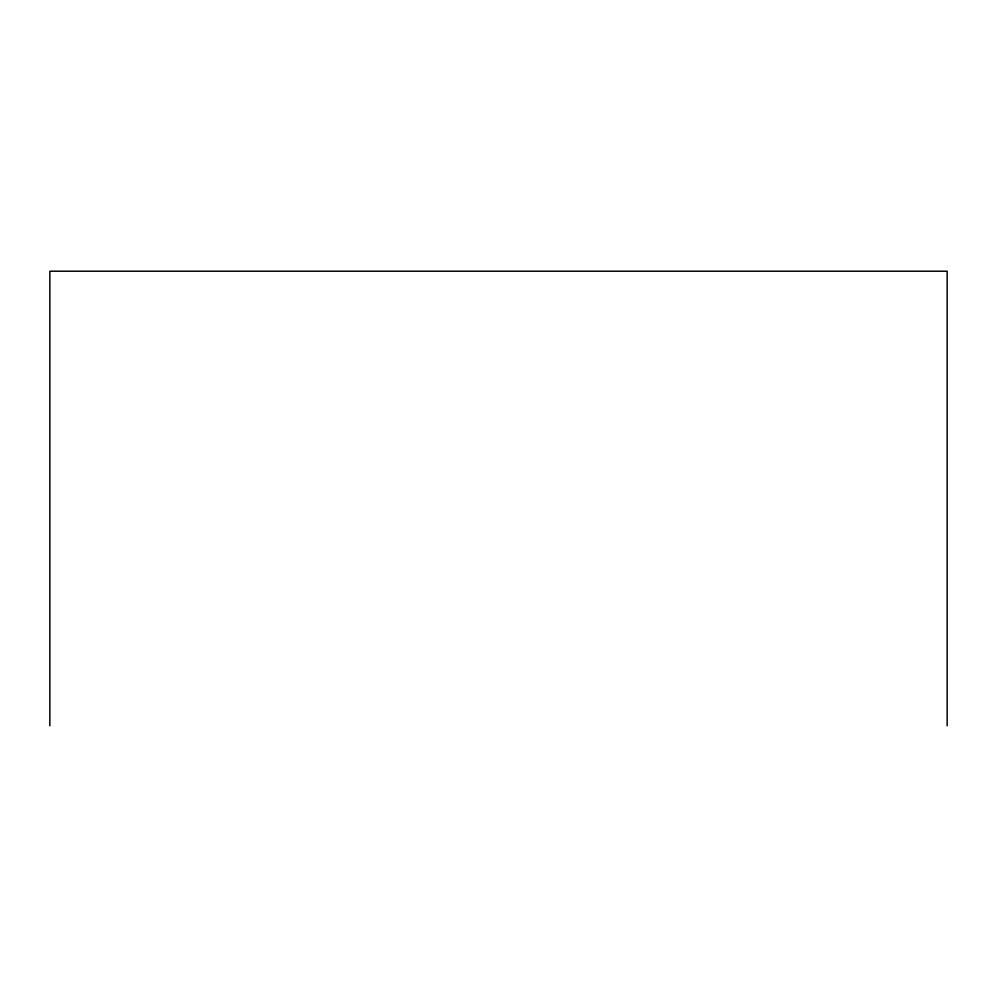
<?xml version="1.0" encoding="UTF-8"?>
<svg xmlns="http://www.w3.org/2000/svg" width="997" height="997" viewBox="0 0 997 997"><rect width="100%" height="100%" fill="white"/><g stroke="black" fill="none" stroke-linecap="round" stroke-linejoin="round"><path stroke-width="1.5" d="M947.15 725.791L947.15 271.209L49.85 271.209L49.85 725.791"/></g></svg>
